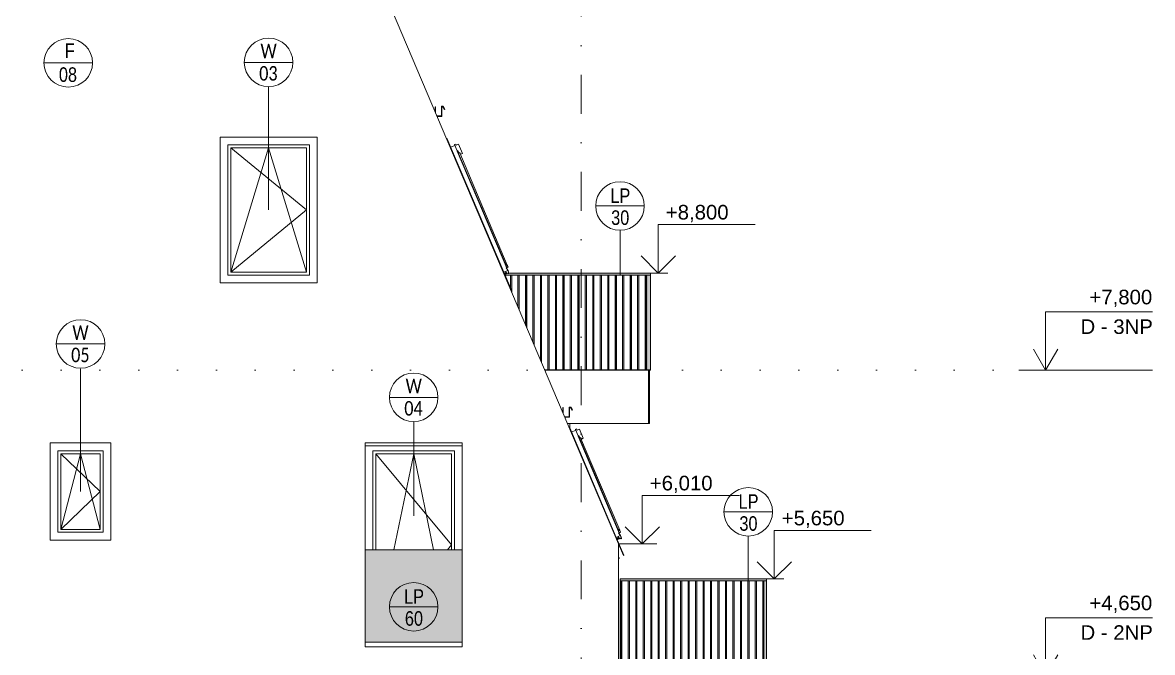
# Model space of a CAD drawing. Header units: millimetres. Extents: x -9129 to 220959, y -4760 to 72638.
# Drawn here: x 109676 to 121314, y 4893 to 11380 of the extents above; entities that cross this region are included whole.
import ezdxf

# ---------------------------------------------------------------- set-up
doc = ezdxf.new("R2010")
doc.units = ezdxf.units.MM
doc.linetypes.add('HA_DashDot_10mm-S3mm', pattern=[1000, 400, -300, 0, -300])
doc.linetypes.add('HA_Dot-S4mm', pattern=[400, 0, -400])
for name, color, linetype, lineweight in [('A-DETL-____-THIN', 9, 'Continuous', 9), ('A-FLOR-HRAL-IDEN', 9, 'Continuous', 9), ('A-FLOR-HRAL-OTLN', 9, 'Continuous', 9), ('A-FLOR-LEVL-OTLN', 9, 'Continuous', 9), ('A-GENM-____-OTLN', 9, 'Continuous', 9), ('A-GLAZ-____-IDEN', 9, 'Continuous', 9), ('A-GLAZ-____-OTLN', 9, 'Continuous', 5), ('A-ROOF-____-OTLN', 9, 'Continuous', 9), ('A-WALL-____-OTLN', 9, 'Continuous', 9), ('G-____-____-DIMS', 9, 'Continuous', 5), ('G-____-____-TEXT', 9, 'Continuous', 5), ('I-WALL-____-OTLN', 9, 'Continuous', 9), ('S-GRID-____-OTLN', 9, 'Continuous', 5)]:
    doc.layers.add(name, color=color, linetype=linetype, lineweight=lineweight)
doc.styles.add('Arial_1', font='arial.ttf', dxfattribs={"height": 150})
doc.styles.add('Arial_2', font='arial.ttf', dxfattribs={"width": 0.8, "height": 150})
doc.styles.add('Calibri', font='calibri.ttf', dxfattribs={"width": 0.8, "height": 150})

# ---------------------------------------------------------------- blocks, each defined once
blk = doc.blocks.new('HA_WD_SinglePanel - 625x1000-1653871-D_pohled západní_DPS pohled')
at = {"layer": 'A-GLAZ-____-OTLN', "color": 250}
for p, q in [((-61575, 2980), (-61575, 3820)), ((-61575, 3820), (-61110, 3820)), ((-61545, 3790), (-61545, 3010)), ((-61545, 3790), (-61140, 3790)), ((-61545, 3010), (-61342, 3790)), ((-61545, 3790), (-61140, 3400)), ((-61342, 3790), (-61140, 3010)), ((-61140, 3010), (-61140, 3790)), ((-61110, 3820), (-61110, 2980)), ((-61140, 3400), (-61545, 3010)), ((-61110, 2980), (-61575, 2980)), ((-61545, 3010), (-61140, 3010))]:
    blk.add_line(p, q, dxfattribs=at)
blk = doc.blocks.new('HA_WD_SinglePanel - 1000x2100-V61-D_pohled západní_DPS pohled')
at = {"layer": 'A-GLAZ-____-OTLN', "color": 250}
for p, q in [((-59325, 5950), (-59325, 6970)), ((-59325, 6970), (-58485, 6970)), ((-59295, 6940), (-59295, 5950)), ((-59295, 6940), (-58515, 6940)), ((-59295, 6940), (-58515, 6000)), ((-59110, 5950), (-58905, 6940)), ((-58905, 6940), (-58700, 5950)), ((-58515, 5950), (-58515, 6940)), ((-58485, 6970), (-58485, 5950)), ((-58515, 6000), (-58556, 5950))]:
    blk.add_line(p, q, dxfattribs=at)
blk = doc.blocks.new('HA_WD_SinglePanel - 1000x1500-1653870-D_pohled západní_DPS pohled')
at = {"layer": 'A-GLAZ-____-OTLN', "color": 250}
for p, q in [((-64700, 2480), (-64700, 3820)), ((-64700, 3820), (-63860, 3820)), ((-64670, 3790), (-64670, 2510)), ((-64670, 3790), (-63890, 3790)), ((-64670, 2510), (-64280, 3790)), ((-64670, 3790), (-63890, 3150)), ((-64280, 3790), (-63890, 2510)), ((-63890, 2510), (-63890, 3790)), ((-63860, 3820), (-63860, 2480)), ((-63890, 3150), (-64670, 2510)), ((-63860, 2480), (-64700, 2480)), ((-64670, 2510), (-63890, 2510))]:
    blk.add_line(p, q, dxfattribs=at)
blk = doc.blocks.new('Railing - 40 x12 mm-1449025-D_pohled západní_DPS pohled')
at = {"layer": 'A-FLOR-HRAL-OTLN'}
blk.add_hatch(color=256, dxfattribs=at).paths.add_polyline_path([(-55297, 4655), (-55270, 4655), (-55270, 5630), (-55297, 5630), (-55297, 4672)])
at = {"layer": 'A-FLOR-HRAL-OTLN', "color": 7}
for p, q in [((-55310, 4655), (-55310, 5630)), ((-55270, 5630), (-55270, 4655))]:
    blk.add_line(p, q, dxfattribs=at)
blk = doc.blocks.new('Railing - 40 x12 mm-V63-D_pohled západní_DPS pohled')
at = {"layer": 'A-FLOR-HRAL-OTLN'}
blk.add_hatch(color=256, dxfattribs=at).paths.add_polyline_path([(-55297, 4655), (-55297, 5630), (-55309, 5630), (-55309, 4655)])
at = {"layer": 'A-FLOR-HRAL-OTLN', "color": 7}
for p, q in [((-55297, 5630), (-55309, 5630)), ((-55309, 5630), (-55309, 4655)), ((-55297, 4655), (-55297, 5630)), ((-55309, 4655), (-55297, 4655))]:
    blk.add_line(p, q, dxfattribs=at)
blk = doc.blocks.new('Railing - Railing-1448661-D_pohled západní_DPS pohled')
at = {"layer": 'A-FLOR-HRAL-OTLN'}
blk.add_hatch(color=256, dxfattribs=at).paths.add_polyline_path([(-55339, 4650), (-55270, 4650), (-55270, 4655), (-56780, 4655), (-56780, 4650), (-55652, 4650)])
at = {"layer": 'A-FLOR-HRAL-OTLN', "color": 7}
for p, q in [((-56780, 4650), (-56780, 4655)), ((-56780, 4655), (-55270, 4655)), ((-55270, 4650), (-56780, 4650)), ((-55270, 4650), (-55270, 4655))]:
    blk.add_line(p, q, dxfattribs=at)
for name, p in [('Railing - 40 x12 mm-V63-D_pohled západní_DPS pohled', (-1470, 0)), ('Railing - 40 x12 mm-V63-D_pohled západní_DPS pohled', (-1463, 0)), ('Railing - 40 x12 mm-V63-D_pohled západní_DPS pohled', (-1386, 0)), ('Railing - 40 x12 mm-V63-D_pohled západní_DPS pohled', (-1309, 0)), ('Railing - 40 x12 mm-V63-D_pohled západní_DPS pohled', (-1232, 0)), ('Railing - 40 x12 mm-V63-D_pohled západní_DPS pohled', (-1155, 0)), ('Railing - 40 x12 mm-V63-D_pohled západní_DPS pohled', (-1078, 0)), ('Railing - 40 x12 mm-V63-D_pohled západní_DPS pohled', (-1001, 0)), ('Railing - 40 x12 mm-V63-D_pohled západní_DPS pohled', (-924, 0)), ('Railing - 40 x12 mm-V63-D_pohled západní_DPS pohled', (-847, 0)), ('Railing - 40 x12 mm-V63-D_pohled západní_DPS pohled', (-770, 0)), ('Railing - 40 x12 mm-V63-D_pohled západní_DPS pohled', (-693, 0)), ('Railing - 40 x12 mm-V63-D_pohled západní_DPS pohled', (-616, 0)), ('Railing - 40 x12 mm-V63-D_pohled západní_DPS pohled', (-539, 0)), ('Railing - 40 x12 mm-V63-D_pohled západní_DPS pohled', (-462, 0)), ('Railing - 40 x12 mm-V63-D_pohled západní_DPS pohled', (-385, 0)), ('Railing - 40 x12 mm-V63-D_pohled západní_DPS pohled', (-308, 0)), ('Railing - 40 x12 mm-V63-D_pohled západní_DPS pohled', (-231, 0)), ('Railing - 40 x12 mm-V63-D_pohled západní_DPS pohled', (-154, 0)), ('Railing - 40 x12 mm-V63-D_pohled západní_DPS pohled', (-77, 0)), ('Railing - 40 x12 mm-1449025-D_pohled západní_DPS pohled', (0, 0)), ('Railing - 40 x12 mm-V63-D_pohled západní_DPS pohled', (0, 0))]:
    blk.add_blockref(name, p)
blk = doc.blocks.new('Top Rail Type - Top Rail_Internal_-1448688-D_pohled západní_DPS pohled')
at = {"layer": 'A-FLOR-HRAL-OTLN'}
blk.add_hatch(color=256, dxfattribs=at).paths.add_polyline_path([(-55339, 5630), (-55270, 5630), (-55270, 5650), (-56780, 5650), (-56780, 5630), (-55964, 5630)])
at = {"layer": 'A-FLOR-HRAL-OTLN', "color": 7}
for p, q in [((-56780, 5630), (-56780, 5650)), ((-55270, 5650), (-56780, 5650)), ((-55270, 5630), (-56780, 5630)), ((-55270, 5630), (-55270, 5650))]:
    blk.add_line(p, q, dxfattribs=at)
blk = doc.blocks.new('Top Rail Type - Top Rail_Internal_-1448727-D_pohled západní_DPS pohled')
at = {"layer": 'A-FLOR-HRAL-OTLN'}
blk.add_hatch(color=256, dxfattribs=at).paths.add_polyline_path([(-55270, 5630), (-55270, 5630), (-55270, 5650)])
blk = doc.blocks.new('Top Rail Type - Top Rail_Internal_-1448766-D_pohled západní_DPS pohled')
at = {"layer": 'A-FLOR-HRAL-OTLN'}
blk.add_hatch(color=256, dxfattribs=at).paths.add_polyline_path([(-55270, 5630), (-55270, 5630), (-55270, 5650)])
blk = doc.blocks.new('Railing - 40 x12 mm-V65-D_pohled západní_DPS pohled')
at = {"layer": 'A-FLOR-HRAL-OTLN'}
h = blk.add_hatch(color=256, dxfattribs=at)
h.paths.add_polyline_path([(-57895, 8602), (-57895, 8602), (-57896, 8604)])
h.paths.add_polyline_path([(-57895, 8602), (-57895, 8780), (-57896, 8780), (-57896, 8604)])
at = {"layer": 'A-FLOR-HRAL-OTLN', "color": 7}
blk.add_line((-57895, 8602), (-57895, 8780), dxfattribs=at)
blk = doc.blocks.new('Railing - 40 x12 mm-V66-D_pohled západní_DPS pohled')
at = {"layer": 'A-FLOR-HRAL-OTLN'}
h = blk.add_hatch(color=256, dxfattribs=at)
h.paths.add_polyline_path([(-57818, 8420), (-57818, 8420), (-57819, 8423)])
h.paths.add_polyline_path([(-57818, 8420), (-57818, 8780), (-57819, 8780), (-57819, 8423)])
at = {"layer": 'A-FLOR-HRAL-OTLN', "color": 7}
blk.add_line((-57818, 8420), (-57818, 8780), dxfattribs=at)
blk = doc.blocks.new('Railing - 40 x12 mm-V67-D_pohled západní_DPS pohled')
at = {"layer": 'A-FLOR-HRAL-OTLN'}
h = blk.add_hatch(color=256, dxfattribs=at)
h.paths.add_polyline_path([(-57741, 8239), (-57741, 8239), (-57742, 8242)])
h.paths.add_polyline_path([(-57741, 8239), (-57741, 8780), (-57742, 8780), (-57742, 8242)])
at = {"layer": 'A-FLOR-HRAL-OTLN', "color": 7}
blk.add_line((-57741, 8239), (-57741, 8780), dxfattribs=at)
blk = doc.blocks.new('Railing - 40 x12 mm-V68-D_pohled západní_DPS pohled')
at = {"layer": 'A-FLOR-HRAL-OTLN'}
blk.add_hatch(color=256, dxfattribs=at).paths.add_polyline_path([(-57664, 8057), (-57664, 8780), (-57665, 8780), (-57665, 8060)])
at = {"layer": 'A-FLOR-HRAL-OTLN', "color": 7}
blk.add_line((-57664, 8057), (-57664, 8780), dxfattribs=at)
blk = doc.blocks.new('Railing - 40 x12 mm-V69-D_pohled západní_DPS pohled')
at = {"layer": 'A-FLOR-HRAL-OTLN'}
blk.add_hatch(color=256, dxfattribs=at).paths.add_polyline_path([(-57587, 7876), (-57587, 8780), (-57588, 8780), (-57588, 7879)])
at = {"layer": 'A-FLOR-HRAL-OTLN', "color": 7}
blk.add_line((-57587, 7876), (-57587, 8780), dxfattribs=at)
blk = doc.blocks.new('Railing - 40 x12 mm-V70-D_pohled západní_DPS pohled')
at = {"layer": 'A-FLOR-HRAL-OTLN'}
blk.add_hatch(color=256, dxfattribs=at).paths.add_polyline_path([(-57510, 7805), (-57510, 8780), (-57511, 8780), (-57511, 7805)])
at = {"layer": 'A-FLOR-HRAL-OTLN', "color": 7}
blk.add_line((-57510, 7805), (-57510, 8780), dxfattribs=at)
blk = doc.blocks.new('Railing - 40 x12 mm-V71-D_pohled západní_DPS pohled')
at = {"layer": 'A-FLOR-HRAL-OTLN'}
blk.add_hatch(color=256, dxfattribs=at).paths.add_polyline_path([(-57588, 7879), (-57588, 8780), (-57600, 8780), (-57600, 7907), (-57595, 7895)])
at = {"layer": 'A-FLOR-HRAL-OTLN', "color": 7}
for p, q in [((-57588, 8780), (-57600, 8780)), ((-57600, 8780), (-57600, 7907)), ((-57588, 7879), (-57588, 8780))]:
    blk.add_line(p, q, dxfattribs=at)
blk = doc.blocks.new('Railing - 40 x12 mm-V72-D_pohled západní_DPS pohled')
at = {"layer": 'A-FLOR-HRAL-OTLN'}
blk.add_hatch(color=256, dxfattribs=at).paths.add_polyline_path([(-57665, 8060), (-57665, 8780), (-57677, 8780), (-57677, 8088)])
at = {"layer": 'A-FLOR-HRAL-OTLN', "color": 7}
for p, q in [((-57665, 8780), (-57677, 8780)), ((-57677, 8780), (-57677, 8088)), ((-57665, 8060), (-57665, 8780))]:
    blk.add_line(p, q, dxfattribs=at)
blk = doc.blocks.new('Railing - 40 x12 mm-V73-D_pohled západní_DPS pohled')
at = {"layer": 'A-FLOR-HRAL-OTLN'}
h = blk.add_hatch(color=256, dxfattribs=at)
h.paths.add_polyline_path([(-57742, 8242), (-57742, 8242), (-57754, 8270)])
h.paths.add_polyline_path([(-57742, 8242), (-57742, 8780), (-57754, 8780), (-57754, 8270)])
at = {"layer": 'A-FLOR-HRAL-OTLN', "color": 7}
for p, q in [((-57742, 8780), (-57754, 8780)), ((-57754, 8780), (-57754, 8270)), ((-57742, 8242), (-57742, 8780))]:
    blk.add_line(p, q, dxfattribs=at)
blk = doc.blocks.new('Railing - 40 x12 mm-V74-D_pohled západní_DPS pohled')
at = {"layer": 'A-FLOR-HRAL-OTLN'}
h = blk.add_hatch(color=256, dxfattribs=at)
h.paths.add_polyline_path([(-57819, 8423), (-57819, 8423), (-57831, 8451)])
h.paths.add_polyline_path([(-57819, 8423), (-57819, 8780), (-57831, 8780), (-57831, 8451)])
at = {"layer": 'A-FLOR-HRAL-OTLN', "color": 7}
for p, q in [((-57819, 8780), (-57831, 8780)), ((-57831, 8780), (-57831, 8451)), ((-57819, 8423), (-57819, 8780))]:
    blk.add_line(p, q, dxfattribs=at)
blk = doc.blocks.new('Railing - 40 x12 mm-V75-D_pohled západní_DPS pohled')
at = {"layer": 'A-FLOR-HRAL-OTLN'}
h = blk.add_hatch(color=256, dxfattribs=at)
h.paths.add_polyline_path([(-57896, 8604), (-57896, 8604), (-57899, 8612)])
h.paths.add_polyline_path([(-57896, 8604), (-57896, 8780), (-57908, 8780), (-57908, 8645), (-57899, 8625), (-57904, 8623), (-57899, 8612)])
at = {"layer": 'A-FLOR-HRAL-OTLN', "color": 7}
for p, q in [((-57896, 8780), (-57908, 8780)), ((-57908, 8780), (-57908, 8645)), ((-57896, 8604), (-57896, 8780))]:
    blk.add_line(p, q, dxfattribs=at)
blk = doc.blocks.new('Railing - Railing-1448841-D_pohled západní_DPS pohled')
at = {"layer": 'A-FLOR-HRAL-OTLN'}
blk.add_hatch(color=256, dxfattribs=at).paths.add_polyline_path([(-56511, 7800), (-56465, 7800), (-56465, 7805), (-57557, 7805), (-57555, 7800), (-56589, 7800)])
at = {"layer": 'A-FLOR-HRAL-OTLN', "color": 7}
for p, q in [((-57557, 7805), (-56465, 7805)), ((-56465, 7800), (-57555, 7800)), ((-56465, 7800), (-56465, 7805))]:
    blk.add_line(p, q, dxfattribs=at)
for name, p in [('Railing - 40 x12 mm-V75-D_pohled západní_DPS pohled', (0, 0)), ('Railing - 40 x12 mm-V65-D_pohled západní_DPS pohled', (0, 0)), ('Railing - 40 x12 mm-V74-D_pohled západní_DPS pohled', (0, 0)), ('Railing - 40 x12 mm-V66-D_pohled západní_DPS pohled', (0, 0)), ('Railing - 40 x12 mm-V73-D_pohled západní_DPS pohled', (0, 0)), ('Railing - 40 x12 mm-V67-D_pohled západní_DPS pohled', (0, 0)), ('Railing - 40 x12 mm-V72-D_pohled západní_DPS pohled', (0, 0)), ('Railing - 40 x12 mm-V68-D_pohled západní_DPS pohled', (0, 0)), ('Railing - 40 x12 mm-V71-D_pohled západní_DPS pohled', (0, 0)), ('Railing - 40 x12 mm-V69-D_pohled západní_DPS pohled', (0, 0)), ('Railing - 40 x12 mm-V63-D_pohled západní_DPS pohled', (-2214, 3150)), ('Railing - 40 x12 mm-V70-D_pohled západní_DPS pohled', (0, 0)), ('Railing - 40 x12 mm-V63-D_pohled západní_DPS pohled', (-2137, 3150)), ('Railing - 40 x12 mm-V70-D_pohled západní_DPS pohled', (77, 0)), ('Railing - 40 x12 mm-V63-D_pohled západní_DPS pohled', (-2060, 3150)), ('Railing - 40 x12 mm-V70-D_pohled západní_DPS pohled', (154, 0)), ('Railing - 40 x12 mm-V63-D_pohled západní_DPS pohled', (-1983, 3150)), ('Railing - 40 x12 mm-V70-D_pohled západní_DPS pohled', (231, 0)), ('Railing - 40 x12 mm-V63-D_pohled západní_DPS pohled', (-1906, 3150)), ('Railing - 40 x12 mm-V70-D_pohled západní_DPS pohled', (308, 0)), ('Railing - 40 x12 mm-V63-D_pohled západní_DPS pohled', (-1829, 3150)), ('Railing - 40 x12 mm-V70-D_pohled západní_DPS pohled', (385, 0)), ('Railing - 40 x12 mm-V63-D_pohled západní_DPS pohled', (-1752, 3150)), ('Railing - 40 x12 mm-V70-D_pohled západní_DPS pohled', (462, 0)), ('Railing - 40 x12 mm-V63-D_pohled západní_DPS pohled', (-1675, 3150)), ('Railing - 40 x12 mm-V70-D_pohled západní_DPS pohled', (539, 0)), ('Railing - 40 x12 mm-V63-D_pohled západní_DPS pohled', (-1598, 3150)), ('Railing - 40 x12 mm-V70-D_pohled západní_DPS pohled', (616, 0)), ('Railing - 40 x12 mm-V63-D_pohled západní_DPS pohled', (-1521, 3150)), ('Railing - 40 x12 mm-V70-D_pohled západní_DPS pohled', (693, 0)), ('Railing - 40 x12 mm-V63-D_pohled západní_DPS pohled', (-1444, 3150)), ('Railing - 40 x12 mm-V70-D_pohled západní_DPS pohled', (770, 0)), ('Railing - 40 x12 mm-V63-D_pohled západní_DPS pohled', (-1367, 3150)), ('Railing - 40 x12 mm-V70-D_pohled západní_DPS pohled', (847, 0)), ('Railing - 40 x12 mm-V63-D_pohled západní_DPS pohled', (-1290, 3150)), ('Railing - 40 x12 mm-V70-D_pohled západní_DPS pohled', (924, 0)), ('Railing - 40 x12 mm-V63-D_pohled západní_DPS pohled', (-1213, 3150)), ('Railing - 40 x12 mm-V70-D_pohled západní_DPS pohled', (1001, 0)), ('Railing - 40 x12 mm-1449025-D_pohled západní_DPS pohled', (-1195, 3150))]:
    blk.add_blockref(name, p)
blk = doc.blocks.new('Top Rail Type - Top Rail_Internal_-1448865-D_pohled západní_DPS pohled')
at = {"layer": 'A-FLOR-HRAL-OTLN'}
h = blk.add_hatch(color=256, dxfattribs=at)
h.paths.add_polyline_path([(-56511, 8780), (-56465, 8780), (-56465, 8800), (-57925, 8800), (-57925, 8799), (-57930, 8797), (-57932, 8800), (-57967, 8785), (-57965, 8780), (-56589, 8780)])
h.paths.add_polyline_path([(-57968, 8787), (-57945, 8797), (-57948, 8800), (-57953, 8800), (-57953, 8798), (-57970, 8791), (-57969, 8789)])
h.paths.add_polyline_path([(-57971, 8793), (-57955, 8800), (-57973, 8799), (-57971, 8793)])
at = {"layer": 'A-FLOR-HRAL-OTLN', "color": 7}
for p, q in [((-57953, 8800), (-57971, 8800)), ((-56465, 8780), (-57965, 8780)), ((-57948, 8800), (-57953, 8800)), ((-56465, 8800), (-57925, 8800)), ((-56465, 8780), (-56465, 8800))]:
    blk.add_line(p, q, dxfattribs=at)
blk = doc.blocks.new('Railing - 40 x12 mm-V64-D_pohled západní_DPS pohled')
at = {"layer": 'A-FLOR-HRAL-OTLN'}
blk.add_hatch(color=256, dxfattribs=at).paths.add_polyline_path([(-56606, 4655), (-56606, 4655), (-56606, 4750)])
blk = doc.blocks.new('Railing - Railing-1448880-D_pohled západní_DPS pohled')
at = {"layer": 'A-FLOR-HRAL-OTLN'}
blk.add_hatch(color=256, dxfattribs=at).paths.add_polyline_path([(-56465, 7800), (-56465, 7800), (-56465, 7805)])
for p in [(21, 3150), (98, 3150)]:
    blk.add_blockref('Railing - 40 x12 mm-V64-D_pohled západní_DPS pohled', p)
blk = doc.blocks.new('Top Rail Type - Top Rail_Internal_-1448904-D_pohled západní_DPS pohled')
at = {"layer": 'A-FLOR-HRAL-OTLN'}
blk.add_hatch(color=256, dxfattribs=at).paths.add_polyline_path([(-56465, 8780), (-56465, 8780), (-56465, 8800)])
blk = doc.blocks.new('Railing - Railing-1602911-D_pohled západní_DPS pohled')
at = {"layer": 'A-FLOR-HRAL-OTLN'}
blk.add_hatch(color=256, dxfattribs=at).paths.add_polyline_path([(-58465, 5000), (-58405, 5000), (-58405, 5950), (-59405, 5950), (-59405, 5000), (-58924, 5000)])
at = {"layer": 'A-FLOR-HRAL-OTLN', "color": 7}
for p, q in [((-59405, 5950), (-58405, 5950)), ((-59405, 5000), (-58405, 5000))]:
    blk.add_line(p, q, dxfattribs=at)
blk = doc.blocks.new('HA_GM_Gutter_Facade - HA_GM_Gutter_Facade TP01-2013280-D_pohled západní_DPS pohled')
at = {"layer": 'A-GENM-____-OTLN', "color": 7}
for p, q in [((-56793, 5875), (-56795, 5875)), ((-56785, 5862), (-56793, 5875))]:
    blk.add_line(p, q, dxfattribs=at)
blk = doc.blocks.new('HA_GM_Gutter_Facade - HA_GM_Gutter_Facade TP01-2013281-D_pohled západní_DPS pohled')
at = {"layer": 'A-GENM-____-OTLN', "color": 7}
for p, q in [((-56793, 5875), (-56795, 5875)), ((-56785, 5862), (-56793, 5875))]:
    blk.add_line(p, q, dxfattribs=at)
blk = doc.blocks.new('HA_GM_Gutter_Facade - HA_GM_Gutter_Facade TP01-2013282-D_pohled západní_DPS pohled')
at = {"layer": 'A-GENM-____-OTLN', "color": 7}
for p, q in [((-56793, 5875), (-56795, 5875)), ((-56785, 5862), (-56793, 5875))]:
    blk.add_line(p, q, dxfattribs=at)
blk = doc.blocks.new('HA_GM_Gutter_Balcony - HA_GM_Gutter_Facade TP03-1639006-D_pohled západní_DPS pohled')
at = {"layer": 'A-GENM-____-OTLN', "color": 7}
for p, q in [((-57370, 7365), (-57370, 7415)), ((-57365, 7415), (-57370, 7415)), ((-57370, 7415), (-57370, 7365)), ((-57365, 7353), (-57365, 7415)), ((-57287, 7420), (-57305, 7420)), ((-57305, 7420), (-57305, 7320)), ((-57300, 7415), (-57300, 7315)), ((-57290, 7415), (-57300, 7415)), ((-57300, 7315), (-57300, 7415)), ((-57300, 7415), (-57290, 7415)), ((-57274, 7387), (-57290, 7415)), ((-57290, 7415), (-57274, 7387)), ((-57270, 7390), (-57287, 7420)), ((-57274, 7387), (-57270, 7390)), ((-57305, 7320), (-57351, 7320)), ((-57300, 7315), (-57349, 7315)), ((-57349, 7315), (-57300, 7315))]:
    blk.add_line(p, q, dxfattribs=at)
blk = doc.blocks.new('HA_GM_Gutter_Balcony - HA_GM_Gutter_Facade TP03-1639326-D_pohled západní_DPS pohled')
at = {"layer": 'A-GENM-____-OTLN', "color": 7}
for p, q in [((-58685, 10463), (-58685, 10513)), ((-58680, 10513), (-58685, 10513)), ((-58685, 10513), (-58685, 10463)), ((-58680, 10451), (-58680, 10513)), ((-58602, 10518), (-58620, 10518)), ((-58620, 10518), (-58620, 10418)), ((-58615, 10513), (-58615, 10413)), ((-58605, 10513), (-58615, 10513)), ((-58615, 10413), (-58615, 10513)), ((-58615, 10513), (-58605, 10513)), ((-58589, 10485), (-58605, 10513)), ((-58605, 10513), (-58589, 10485)), ((-58585, 10488), (-58602, 10518)), ((-58589, 10485), (-58585, 10488)), ((-58620, 10418), (-58666, 10418)), ((-58615, 10413), (-58664, 10413)), ((-58664, 10413), (-58615, 10413))]:
    blk.add_line(p, q, dxfattribs=at)
blk = doc.blocks.new('Roof-Windows_VELUX_GLL_1061 - PK08-1755427-D_pohled západní_DPS pohled')
at = {"layer": 'A-GLAZ-____-OTLN', "color": 250}
for p, q in [((-58563, 10188), (-58563, 10188)), ((-58543, 10141), (-58543, 10141)), ((-58543, 10141), (-58543, 10141)), ((-58456, 10054), (-58457, 10054)), ((-58457, 10054), (-58456, 10054)), ((-58309, 9750), (-58308, 9749))]:
    blk.add_line(p, q, dxfattribs=at)
for centre, radius, start, end in [((-57974, 8864), 35.5, 24.1385, 30.1272), ((-57974, 8864), 36.5, 23.993, 29.9319), ((-57954, 8802), 1.7, 307.4434, 34.1038), ((-57954, 8802), 3.7, 336.3302, 34.1038)]:
    blk.add_arc(centre, radius, start, end, dxfattribs=at)
blk = doc.blocks.new('Roof-Windows_VELUX_GLL_1061 - PK08-V80-D_pohled západní_DPS pohled')
at = {"layer": 'A-GLAZ-____-OTLN', "color": 250}
for p, q in [((-58563, 10188), (-58563, 10188)), ((-58543, 10141), (-58543, 10141)), ((-58543, 10141), (-58543, 10141)), ((-58456, 10054), (-58457, 10054)), ((-58457, 10054), (-58456, 10054))]:
    blk.add_line(p, q, dxfattribs=at)
for centre, radius, start, end in [((-57974, 8864), 35.5, 24.1691, 30.1486), ((-57974, 8864), 36.5, 23.993, 29.9527), ((-57954, 8802), 1.7, 307.4434, 34.1038), ((-57954, 8802), 3.7, 336.3302, 34.1038)]:
    blk.add_arc(centre, radius, start, end, dxfattribs=at)
blk = doc.blocks.new('Roof-Windows_VELUX_GLL_1061 - PK08-V81-D_pohled západní_DPS pohled')
at = {"layer": 'A-GLAZ-____-OTLN', "color": 250}
for p, q in [((-58563, 10188), (-58563, 10188)), ((-58543, 10141), (-58543, 10141)), ((-58456, 10054), (-58457, 10054)), ((-58457, 10054), (-58456, 10054)), ((-58456, 10054), (-58447, 10058)), ((-58439, 10038), (-58431, 10041)), ((-58404, 10033), (-58424, 10025)), ((-58309, 9750), (-58308, 9749)), ((-57957, 8876), (-57946, 8881)), ((-57949, 8858), (-57947, 8860)), ((-57947, 8854), (-57933, 8863)), ((-57941, 8883), (-57946, 8881)), ((-57971, 8800), (-57955, 8807))]:
    blk.add_line(p, q, dxfattribs=at)
for centre, radius, start, end in [((-57974, 8864), 35.5, 24.1691, 30.316), ((-57974, 8864), 36.5, 23.993, 30.1155), ((-57954, 8802), 1.7, 307.4434, 34.1038), ((-57954, 8802), 3.7, 336.3302, 34.1038)]:
    blk.add_arc(centre, radius, start, end, dxfattribs=at)
blk = doc.blocks.new('Roof-Windows_VELUX_GLL_1061 - PK08-V82-D_pohled západní_DPS pohled')
at = {"layer": 'A-GLAZ-____-OTLN', "color": 250}
for p, q in [((-58568, 10186), (-58563, 10188)), ((-58563, 10188), (-58563, 10188)), ((-58563, 10188), (-57978, 8809)), ((-58543, 10141), (-58543, 10141)), ((-58472, 10129), (-58485, 10124)), ((-58467, 10116), (-58472, 10129)), ((-58444, 10126), (-58467, 10116)), ((-58444, 10126), (-58404, 10033)), ((-58481, 10114), (-58524, 10096)), ((-58485, 10124), (-58457, 10059)), ((-58457, 10059), (-58449, 10062)), ((-58456, 10055), (-58457, 10054)), ((-58457, 10054), (-58456, 10055)), ((-58457, 10054), (-57936, 8827)), ((-58456, 10055), (-58447, 10058)), ((-58449, 10062), (-58439, 10038)), ((-58446, 10031), (-58444, 10033)), ((-58446, 10031), (-58207, 9469)), ((-58444, 10033), (-58431, 10038)), ((-58444, 10033), (-58205, 9470)), ((-58439, 10038), (-58431, 10041)), ((-58431, 10041), (-58424, 10025)), ((-58431, 10038), (-58192, 9475)), ((-58404, 10033), (-58424, 10025)), ((-58207, 9469), (-58205, 9470)), ((-58205, 9470), (-58207, 9469)), ((-57956, 8877), (-58207, 9469)), ((-58205, 9470), (-58192, 9475)), ((-58192, 9475), (-58205, 9470)), ((-57953, 8878), (-58205, 9470)), ((-57941, 8883), (-58192, 9475)), ((-57957, 8876), (-57946, 8881)), ((-57953, 8878), (-57956, 8877)), ((-57954, 8876), (-57956, 8875)), ((-57947, 8860), (-57954, 8876)), ((-57935, 8863), (-57954, 8851)), ((-57945, 8887), (-57953, 8898)), ((-57953, 8898), (-57952, 8894)), ((-57941, 8883), (-57953, 8878)), ((-57952, 8894), (-57946, 8886)), ((-57951, 8852), (-57933, 8863)), ((-57949, 8858), (-57947, 8860)), ((-57942, 8883), (-57943, 8882)), ((-57941, 8879), (-57935, 8863)), ((-57933, 8863), (-57940, 8879)), ((-57982, 8807), (-57978, 8809)), ((-57978, 8809), (-57982, 8807)), ((-57936, 8827), (-57978, 8809)), ((-57978, 8809), (-57899, 8625)), ((-57973, 8799), (-57955, 8807)), ((-57953, 8800), (-57971, 8793)), ((-57970, 8791), (-57952, 8798)), ((-57927, 8804), (-57968, 8787)), ((-57967, 8785), (-57931, 8800)), ((-57959, 8817), (-57945, 8797)), ((-57951, 8804), (-57959, 8817)), ((-57955, 8807), (-57952, 8803)), ((-57931, 8800), (-57930, 8797)), ((-57904, 8623), (-57899, 8625))]:
    blk.add_line(p, q, dxfattribs=at)
for centre, radius, start, end in [((-58023, 8780), 99.3, 36.1661, 45.5076), ((-58024, 8783), 101, 8.9344, 43.0659), ((-57974, 8864), 35.5, 24.0069, 37.4346), ((-57974, 8864), 36.5, 23.993, 37.4346), ((-57954, 8802), 1.7, 293, 34.1038), ((-57954, 8802), 3.7, 293, 34.1038), ((-58023, 8780), 99, 25.0837, 36.1475), ((-58023, 8780), 99, 13.9885, 25.0837), ((-57927, 8798), 2.83, 203, 8.9344)]:
    blk.add_arc(centre, radius, start, end, dxfattribs=at)
blk = doc.blocks.new('Roof-Windows_VELUX_GLL_1061 - PK06-1754727-D_pohled západní_DPS pohled')
at = {"layer": 'A-GLAZ-____-OTLN', "color": 250}
for p, q in [((-57297, 7207), (-56818, 6078)), ((-57236, 7181), (-57279, 7162)), ((-57227, 7195), (-57240, 7190)), ((-57240, 7190), (-57212, 7125)), ((-57222, 7182), (-57227, 7195)), ((-57198, 7192), (-57222, 7182)), ((-57212, 7125), (-57204, 7128)), ((-57211, 7121), (-57212, 7120)), ((-57212, 7120), (-57211, 7121)), ((-57212, 7120), (-56777, 6096)), ((-57211, 7121), (-57202, 7125)), ((-57204, 7128), (-57193, 7104)), ((-57198, 7192), (-57159, 7100)), ((-57198, 7099), (-57186, 7104)), ((-57193, 7104), (-57185, 7108)), ((-57186, 7104), (-56990, 6643)), ((-57185, 7108), (-57178, 7091)), ((-57159, 7100), (-57178, 7091)), ((-57201, 7098), (-57198, 7099)), ((-57201, 7098), (-57005, 6637)), ((-57198, 7099), (-57002, 6638)), ((-57005, 6637), (-57002, 6638)), ((-57002, 6638), (-57005, 6637)), ((-56797, 6146), (-57005, 6637)), ((-57002, 6638), (-56990, 6643)), ((-56990, 6643), (-57002, 6638)), ((-56794, 6147), (-57002, 6638)), ((-56782, 6152), (-56990, 6643)), ((-56824, 6078), (-56824, 6078)), ((-56823, 6076), (-56818, 6078)), ((-56818, 6078), (-56823, 6076)), ((-56777, 6096), (-56818, 6078)), ((-56818, 6078), (-56740, 5894)), ((-56814, 6068), (-56796, 6076)), ((-56794, 6069), (-56811, 6061)), ((-56810, 6060), (-56793, 6067)), ((-56768, 6073), (-56809, 6056)), ((-56808, 6054), (-56772, 6069)), ((-56800, 6086), (-56786, 6065)), ((-56791, 6073), (-56800, 6086)), ((-56798, 6145), (-56787, 6149)), ((-56794, 6147), (-56797, 6146)), ((-56794, 6145), (-56797, 6144)), ((-56796, 6076), (-56793, 6071)), ((-56785, 6155), (-56794, 6167)), ((-56794, 6167), (-56793, 6163)), ((-56782, 6152), (-56794, 6147)), ((-56787, 6129), (-56794, 6145)), ((-56775, 6132), (-56794, 6120)), ((-56793, 6163), (-56786, 6155)), ((-56791, 6121), (-56774, 6132)), ((-56790, 6127), (-56787, 6129)), ((-56783, 6151), (-56784, 6151)), ((-56782, 6148), (-56775, 6132)), ((-56774, 6132), (-56781, 6148)), ((-56772, 6069), (-56771, 6066)), ((-56745, 5892), (-56795, 6010)), ((-56745, 5892), (-56740, 5894))]:
    blk.add_line(p, q, dxfattribs=at)
for centre, radius, start, end in [((-56864, 6049), 99.3, 36.1661, 45.5076), ((-56794, 6070), 1.7, 293, 34.1038), ((-56794, 6070), 3.7, 293, 34.1038), ((-56865, 6052), 101, 8.9344, 43.0659), ((-56814, 6133), 35.5, 24.0069, 37.4346), ((-56814, 6133), 36.5, 23.993, 37.4346), ((-56864, 6049), 99, 25.0837, 36.1475), ((-56864, 6049), 99, 13.9885, 25.0837), ((-56768, 6067), 2.83, 203, 8.9344)]:
    blk.add_arc(centre, radius, start, end, dxfattribs=at)
blk = doc.blocks.new('TB_Porotherm KPVarioUNI_1250mm - TB_Porotherm KPVarioUNI_1250mm-1857440-D_pohled západní_DPS pohled')
at = {"layer": 'A-GENM-____-OTLN', "color": 7}
blk.add_line((-65900, 7020), (-66900, 7020), dxfattribs=at)
blk = doc.blocks.new('185-01_OBJEKT D_Central_rvt-4-D_pohled západní_DPS pohled')
at = {"layer": 'A-ROOF-____-OTLN', "color": 7}
for p, q in [((-58715, 10533), (-58715, 10533)), ((-58715, 10533), (-58715, 10533)), ((-56960, 6399), (-56960, 6399))]:
    blk.add_line(p, q, dxfattribs=at)
at = {"layer": 'A-WALL-____-OTLN', "color": 7}
for p, q in [((-56795, 6010), (-60548, 14852)), ((-60900, 8700), (-60900, 10200)), ((-60900, 10200), (-59900, 10200)), ((-59900, 10200), (-59900, 8700)), ((-59900, 8700), (-60900, 8700)), ((-62650, 6050), (-62650, 7050)), ((-62650, 7050), (-62025, 7050)), ((-62025, 7050), (-62025, 6050)), ((-59405, 4950), (-59405, 7050)), ((-59405, 7050), (-58405, 7050)), ((-58405, 7050), (-58405, 4950)), ((-62025, 6050), (-62650, 6050)), ((-56795, 4650), (-56795, 6010)), ((-58405, 4950), (-59405, 4950))]:
    blk.add_line(p, q, dxfattribs=at)
at = {"layer": 'I-WALL-____-OTLN', "color": 7}
for p, q in [((-56485, 7250), (-56485, 7800)), ((-56475, 7250), (-56475, 7800)), ((-56475, 7800), (-56475, 7250)), ((-57321, 7250), (-56475, 7250)), ((-57297, 7194), (-57297, 7250)), ((-56475, 7250), (-56485, 7250)), ((-56475, 7250), (-56475, 7250)), ((-56475, 7250), (-56475, 7250))]:
    blk.add_line(p, q, dxfattribs=at)
at = {"layer": 'A-FLOR-HRAL-OTLN', "lineweight": 9}
for name in ['Top Rail Type - Top Rail_Internal_-1448865-D_pohled západní_DPS pohled', 'Railing - Railing-1448841-D_pohled západní_DPS pohled', 'Top Rail Type - Top Rail_Internal_-1448904-D_pohled západní_DPS pohled', 'Railing - Railing-1448880-D_pohled západní_DPS pohled', 'Railing - Railing-1602911-D_pohled západní_DPS pohled', 'Top Rail Type - Top Rail_Internal_-1448688-D_pohled západní_DPS pohled', 'Railing - Railing-1448661-D_pohled západní_DPS pohled', 'Top Rail Type - Top Rail_Internal_-1448727-D_pohled západní_DPS pohled', 'Top Rail Type - Top Rail_Internal_-1448766-D_pohled západní_DPS pohled']:
    blk.add_blockref(name, (0, 0), dxfattribs=at)
at = {"layer": 'A-GENM-____-OTLN', "lineweight": 9}
for name, p in [('HA_GM_Gutter_Balcony - HA_GM_Gutter_Facade TP03-1639326-D_pohled západní_DPS pohled', (0, 0)), ('HA_GM_Gutter_Balcony - HA_GM_Gutter_Facade TP03-1639006-D_pohled západní_DPS pohled', (0, 0)), ('TB_Porotherm KPVarioUNI_1250mm - TB_Porotherm KPVarioUNI_1250mm-1857440-D_pohled západní_DPS pohled', (7495, 0)), ('HA_GM_Gutter_Facade - HA_GM_Gutter_Facade TP01-2013280-D_pohled západní_DPS pohled', (0, 0)), ('HA_GM_Gutter_Facade - HA_GM_Gutter_Facade TP01-2013281-D_pohled západní_DPS pohled', (0, 0)), ('HA_GM_Gutter_Facade - HA_GM_Gutter_Facade TP01-2013282-D_pohled západní_DPS pohled', (0, 0))]:
    blk.add_blockref(name, p, dxfattribs=at)
at = {"layer": 'A-GLAZ-____-OTLN', "lineweight": 9}
for name, p in [('Roof-Windows_VELUX_GLL_1061 - PK08-V82-D_pohled západní_DPS pohled', (0, 0)), ('Roof-Windows_VELUX_GLL_1061 - PK08-1755427-D_pohled západní_DPS pohled', (0, 0)), ('Roof-Windows_VELUX_GLL_1061 - PK08-V80-D_pohled západní_DPS pohled', (0, 0)), ('Roof-Windows_VELUX_GLL_1061 - PK08-V81-D_pohled západní_DPS pohled', (0, 0)), ('HA_WD_SinglePanel - 1000x1500-1653870-D_pohled západní_DPS pohled', (3880, 6300)), ('Roof-Windows_VELUX_GLL_1061 - PK06-1754727-D_pohled západní_DPS pohled', (0, 0)), ('HA_WD_SinglePanel - 625x1000-1653871-D_pohled západní_DPS pohled', (-995, 3150)), ('HA_WD_SinglePanel - 1000x2100-V61-D_pohled západní_DPS pohled', (0, 0))]:
    blk.add_blockref(name, p, dxfattribs=at)
blk = doc.blocks.new('Level - Generic Level-367061-D_pohled západní_DPS pohled')
at = {"layer": 'A-FLOR-LEVL-OTLN'}
for p, q in [((-51296, 2100), (-52396, 2100)), ((-52396, 2100), (-52396, 1500)), ((-52396, 1500), (-52521, 1717)), ((-52396, 1500), (-52271, 1717)), ((-51296, 1500), (-52671, 1500))]:
    blk.add_line(p, q, dxfattribs=at)
blk = doc.blocks.new('Spot Elevations - Default-792506-D_pohled západní_DPS pohled')
at = {"layer": 'G-____-____-DIMS', "lineweight": 9}
for p, q in [((-62326, 1800), (-63326, 1800)), ((-63326, 1800), (-63326, 1300)), ((-63503, 1477), (-63326, 1300)), ((-63326, 1300), (-63149, 1477))]:
    blk.add_line(p, q, dxfattribs=at)
blk = doc.blocks.new('HA_TAG_WD - Type Mark-1502833-D_pohled západní_DPS pohled')
at = {"layer": 'A-GLAZ-____-IDEN'}
blk.add_line((-60650, 10970), (-60150, 10970), dxfattribs=at)
blk.add_circle((-60400, 10970), 250, dxfattribs=at)
blk = doc.blocks.new('HA_TAG_GM_Railings - Generic-2229991-D_pohled západní_DPS pohled')
at = {"layer": 'A-FLOR-HRAL-IDEN'}
blk.add_line((-66650, 8700), (-66150, 8700), dxfattribs=at)
blk.add_circle((-66400, 8700), 250, dxfattribs=at)

msp = doc.modelspace()

# ---------------------------------------------------------------- linework, layer by layer
at = {"layer": 'A-DETL-____-THIN'}
msp.add_line((109896, 10965), (110396, 10965), dxfattribs=at)
msp.add_circle((110146, 10965), 250, dxfattribs=at)
at = {"layer": 'A-FLOR-HRAL-IDEN'}
for p, q in [((115830, 8780), (115830, 9241)), ((117151, 5630), (117151, 6091))]:
    msp.add_line(p, q, dxfattribs=at)
at = {"layer": 'A-FLOR-LEVL-OTLN', "linetype": 'HA_Dot-S4mm', "lineweight": 5}
msp.add_line((99269, 7800), (120214, 7800), dxfattribs=at)
at = {"layer": 'A-GLAZ-____-IDEN'}
for p, q in [((112210, 9450), (112210, 10715)), ((110273, 6550), (110273, 7815)), ((113705, 6300), (113705, 7265))]:
    msp.add_line(p, q, dxfattribs=at)
at = {"layer": 'G-____-____-DIMS', "lineweight": 9}
for p, q in [((116145, 8800), (116322, 8800)), ((116322, 8800), (116224, 8800)), ((115815, 6010), (116209, 6010)), ((116209, 6010), (116060, 6010)), ((117340, 5650), (117517, 5650)), ((117517, 5650), (117419, 5650))]:
    msp.add_line(p, q, dxfattribs=at)
at = {"layer": 'S-GRID-____-OTLN', "linetype": 'HA_DashDot_10mm-S3mm', "lineweight": 9}
msp.add_line((115431, -1560), (115431, 15366), dxfattribs=at)

# ---------------------------------------------------------------- block references
at = {"color": 50, "lineweight": 5}
msp.add_blockref('185-01_OBJEKT D_Central_rvt-4-D_pohled západní_DPS pohled', (172610, 0), dxfattribs=at)
at = {"layer": 'A-FLOR-HRAL-IDEN'}
for p in [(182230, 791), (180105, -3337)]:
    msp.add_blockref('HA_TAG_GM_Railings - Generic-2229991-D_pohled západní_DPS pohled', p, dxfattribs=at)
at = {"layer": 'A-FLOR-LEVL-OTLN'}
for p in [(172610, 6300), (172610, 3150)]:
    msp.add_blockref('Level - Generic Level-367061-D_pohled západní_DPS pohled', p, dxfattribs=at)
at = {"layer": 'A-GLAZ-____-IDEN'}
for p in [(172610, 0), (170673, -2900), (174105, -3450)]:
    msp.add_blockref('HA_TAG_WD - Type Mark-1502833-D_pohled západní_DPS pohled', p, dxfattribs=at)
at = {"layer": 'G-____-____-DIMS', "lineweight": 9}
for p in [(179550, 7500), (179386, 4710), (180745, 4350)]:
    msp.add_blockref('Spot Elevations - Default-792506-D_pohled západní_DPS pohled', p, dxfattribs=at)

# ---------------------------------------------------------------- texts
at = {"layer": 'A-FLOR-HRAL-IDEN', "lineweight": 5, "char_height": 150, "attachment_point": 1, "style": 'Arial_2'}
for s, insert, width in [('LP', (115731, 9672), 250.13), ('30', (115739, 9446), 230.89), ('LP', (117052, 6522), 250.13), ('30', (117060, 6296), 230.89), ('LP', (113606, 5544), 250.13), ('60', (113614, 5318), 230.89)]:
    msp.add_mtext(s, dxfattribs=dict(at, insert=insert, width=width))
at = {"layer": 'A-FLOR-LEVL-OTLN', "lineweight": 5, "char_height": 150, "attachment_point": 1, "style": 'Arial_1'}
for s, insert, width in [('+7,800', (120666, 8628), 801.69), ('D - 3NP', (120574, 8323), 913.92), ('+4,650', (120666, 5478), 801.69), ('D - 2NP', (120574, 5173), 913.92)]:
    msp.add_mtext(s, dxfattribs=dict(at, insert=insert, width=width))
at = {"layer": 'A-GLAZ-____-IDEN', "lineweight": 5, "char_height": 150, "attachment_point": 1, "style": 'Calibri'}
for s, insert, width in [('W', (112127, 11161), 211.65), ('03', (112113, 10932), 243.71), ('W', (110189, 8261), 211.65), ('05', (110176, 8032), 243.71), ('W', (113622, 7711), 211.65), ('04', (113608, 7482), 243.71)]:
    msp.add_mtext(s, dxfattribs=dict(at, insert=insert, width=width))
at = {"layer": 'G-____-____-TEXT', "color": 7, "lineweight": 9, "char_height": 150, "attachment_point": 1, "style": 'Arial_2'}
for s, insert, width in [('F', (110110, 11166), 128.27), ('08', (110050, 10919), 230.89)]:
    msp.add_mtext(s, dxfattribs=dict(at, insert=insert, width=width))

# ---------------------------------------------------------------- next in the draw order: texts
at = {"layer": 'G-____-____-DIMS', "lineweight": 9, "char_height": 150, "width": 773.13, "attachment_point": 1, "line_spacing_factor": 0.941778, "style": 'Arial_1', "bg_fill": 3, "box_fill_scale": 1.25, "bg_fill_color": 256, "bg_fill_true_color": 13158600, "bg_fill_transparency": 0}
for s, insert in [('+8,800', (116302, 9502)), ('+6,010', (116137, 6712)), ('+5,650', (117497, 6352))]:
    msp.add_mtext(s, dxfattribs=dict(at, insert=insert))

# ---------------------------------------------------------------- next in the draw order: block references
at = {"layer": 'A-FLOR-HRAL-IDEN'}
msp.add_blockref('HA_TAG_GM_Railings - Generic-2229991-D_pohled západní_DPS pohled', (183551, -2359), dxfattribs=at)

doc.saveas('drawing.dxf')
